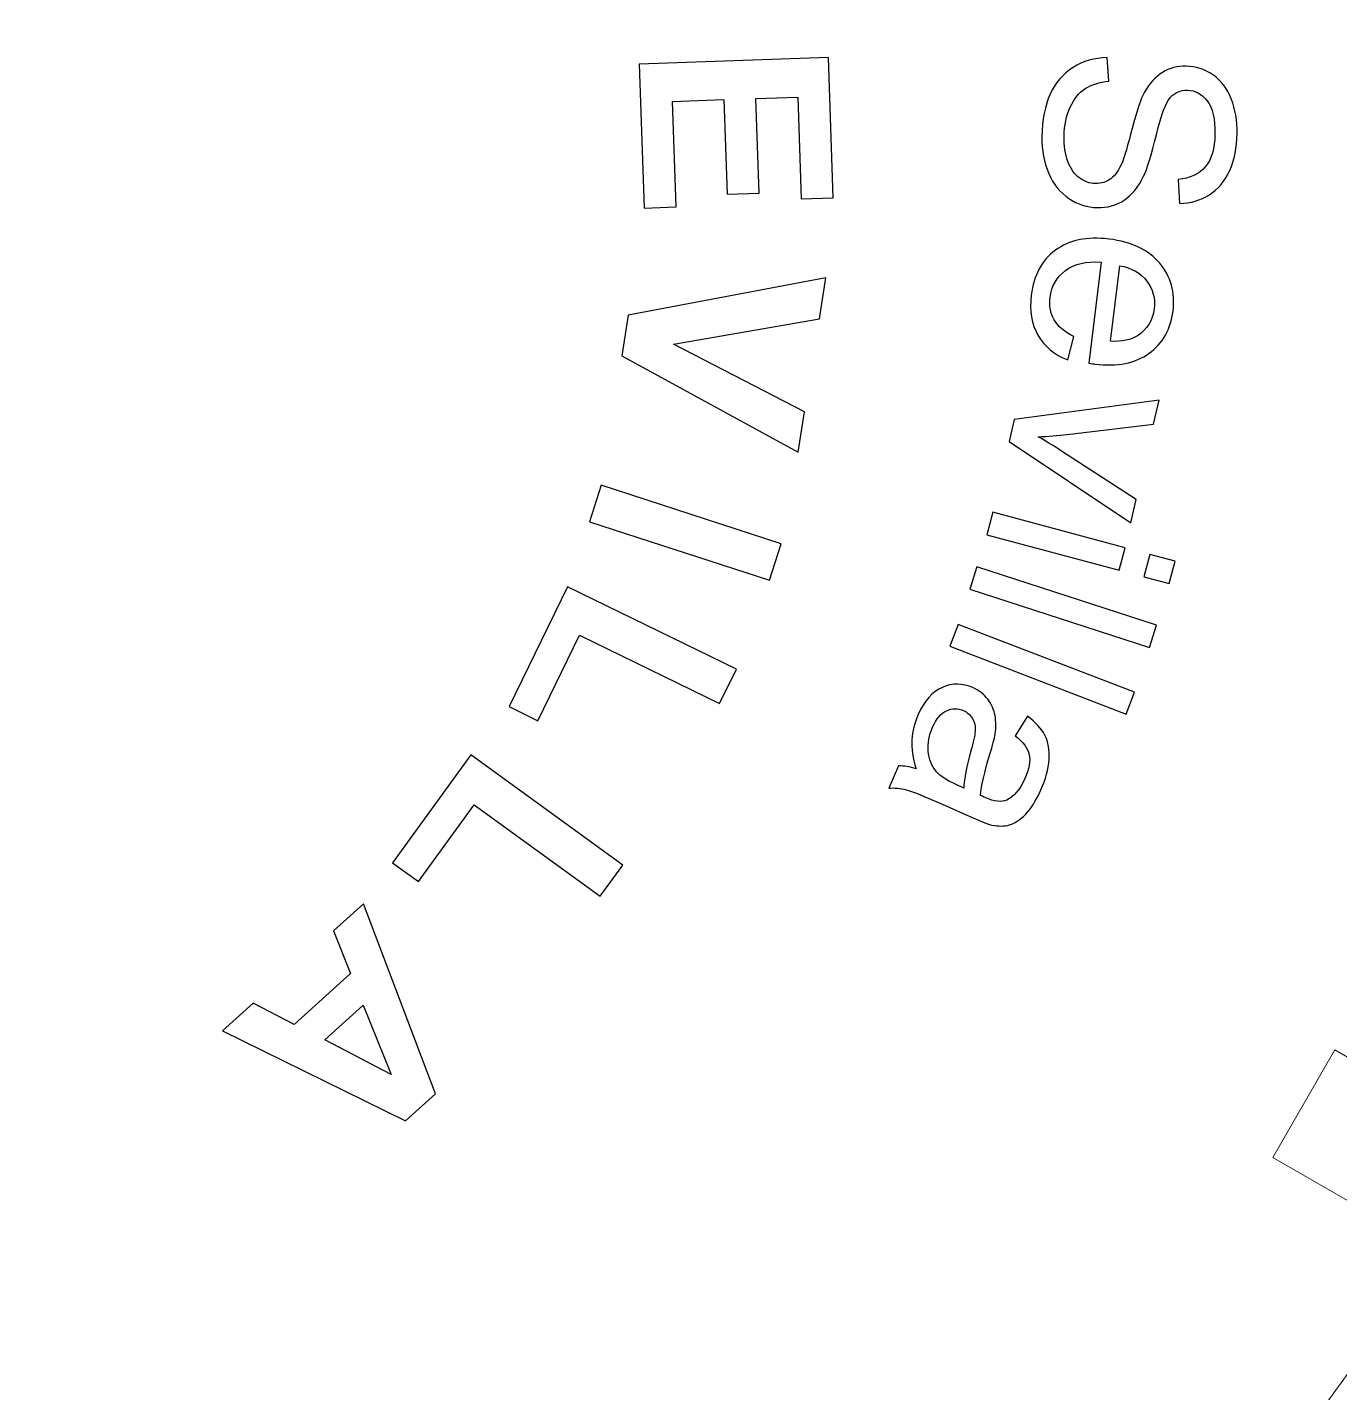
# Model space of a CAD drawing. Header units: centimetres. Extents: x -46.9 to 17.6, y 122.5 to 158.
# Drawn here: x -34.125 to -30.952, y 142.787 to 146.087 of the extents above; entities that cross this region are included whole.
import ezdxf

# ---------------------------------------------------------------- set-up
doc = ezdxf.new("R2010")
doc.units = ezdxf.units.CM
doc.header["$MEASUREMENT"] = 0
doc.layers.add('Capa 1', color=7, linetype='Continuous')

msp = doc.modelspace()

# ---------------------------------------------------------------- linework, layer by layer
at = {"layer": 'Capa 1', "color": 250, "lineweight": 9}
for points, knots in [([(-35.43961, 153.44355), (-29.08941, 153.44355), (-23.93961, 148.29375), (-23.93961, 141.94355), (-23.93961, 141.94355), (-23.93961, 135.59335), (-29.08941, 130.44355), (-35.43961, 130.44355), (-35.43961, 130.44355), (-41.78981, 130.44355), (-46.93961, 135.59335), (-46.93961, 141.94355), (-46.93961, 141.94355), (-46.93961, 148.29375), (-41.78981, 153.44355), (-35.43961, 153.44355)], [0, 0, 0, 0, 0.2, 0.2, 0.2, 0.2, 0.4, 0.4, 0.4, 0.4, 0.6, 0.6, 0.6, 0.6, 1, 1, 1, 1]), ([(-35.28961, 152.42743), (-35.28961, 152.42743), (-34.89912, 152.41755), (-34.89912, 152.41755), (-34.89912, 152.41755), (-34.89912, 152.41755), (-34.36623, 152.37701), (-34.36623, 152.37701), (-34.36623, 152.37701), (-34.36623, 152.37701), (-33.84139, 152.31028), (-33.84139, 152.31028), (-33.84139, 152.31028), (-33.84139, 152.31028), (-33.32518, 152.21808), (-33.32518, 152.21808), (-33.32518, 152.21808), (-33.32518, 152.21808), (-32.81815, 152.10102), (-32.81815, 152.10102), (-32.81815, 152.10102), (-32.81815, 152.10102), (-32.32089, 151.95978), (-32.32089, 151.95978), (-32.32089, 151.95978), (-32.32089, 151.95978), (-31.83399, 151.795), (-31.83399, 151.795), (-31.83399, 151.795), (-31.83399, 151.795), (-31.35809, 151.60732), (-31.35809, 151.60732), (-31.35809, 151.60732), (-31.35809, 151.60732), (-30.89376, 151.39737), (-30.89376, 151.39737), (-30.89376, 151.39737), (-30.89376, 151.39737), (-30.44171, 151.1658), (-30.44171, 151.1658), (-30.44171, 151.1658), (-30.44171, 151.1658), (-30.00256, 150.91327), (-30.00256, 150.91327), (-30.00256, 150.91327), (-30.00256, 150.91327), (-29.577, 150.64043), (-29.577, 150.64043), (-29.577, 150.64043), (-29.577, 150.64043), (-29.16568, 150.3479), (-29.16568, 150.3479), (-29.16568, 150.3479), (-29.16568, 150.3479), (-28.81476, 150.07211), (-28.81476, 150.07211), (-28.81476, 150.07211), (-28.81476, 150.07211), (-28.51575, 150.42845), (-28.51575, 150.42845), (-28.51575, 150.42845), (-28.51575, 150.42845), (-28.28593, 150.23561), (-28.28593, 150.23561), (-28.28593, 150.23561), (-28.28593, 150.23561), (-28.58619, 149.87777), (-28.58619, 149.87777), (-28.58619, 149.87777), (-28.58619, 149.87777), (-28.38853, 149.70655), (-28.38853, 149.70655), (-28.38853, 149.70655), (-28.38853, 149.70655), (-28.02408, 149.35907), (-28.02408, 149.35907), (-28.02408, 149.35907), (-28.02408, 149.35907), (-27.67657, 148.99459), (-27.67657, 148.99459), (-27.67657, 148.99459), (-27.67657, 148.99459), (-27.34672, 148.61383), (-27.34672, 148.61383), (-27.34672, 148.61383), (-27.34672, 148.61383), (-27.03522, 148.21744), (-27.03522, 148.21744), (-27.03522, 148.21744), (-27.03522, 148.21744), (-26.74271, 147.80614), (-26.74271, 147.80614), (-26.74271, 147.80614), (-26.74271, 147.80614), (-26.46985, 147.38056), (-26.46985, 147.38056), (-26.46985, 147.38056), (-26.46985, 147.38056), (-26.21732, 146.94142), (-26.21732, 146.94142), (-26.21732, 146.94142), (-26.21732, 146.94142), (-25.98575, 146.48936), (-25.98575, 146.48936), (-25.98575, 146.48936), (-25.98575, 146.48936), (-25.77582, 146.02507), (-25.77582, 146.02507), (-25.77582, 146.02507), (-25.77582, 146.02507), (-25.58813, 145.54912), (-25.58813, 145.54912), (-25.58813, 145.54912), (-25.58813, 145.54912), (-25.42335, 145.06223), (-25.42335, 145.06223), (-25.42335, 145.06223), (-25.42335, 145.06223), (-25.28211, 144.56497), (-25.28211, 144.56497), (-25.28211, 144.56497), (-25.28211, 144.56497), (-25.16506, 144.05796), (-25.16506, 144.05796), (-25.16506, 144.05796), (-25.16506, 144.05796), (-25.13901, 143.91214), (-25.13901, 143.91214), (-25.13901, 143.91214), (-25.13901, 143.91214), (-24.68164, 143.99279), (-24.68164, 143.99279), (-24.68164, 143.99279), (-24.68164, 143.99279), (-24.62954, 143.69734), (-24.62954, 143.69734), (-24.62954, 143.69734), (-24.62954, 143.69734), (-25.08626, 143.61681), (-25.08626, 143.61681), (-25.08626, 143.61681), (-25.08626, 143.61681), (-25.07285, 143.54174), (-25.07285, 143.54174), (-25.07285, 143.54174), (-25.07285, 143.54174), (-25.00613, 143.01691), (-25.00613, 143.01691), (-25.00613, 143.01691), (-25.00613, 143.01691), (-24.96559, 142.48403), (-24.96559, 142.48403), (-24.96559, 142.48403), (-24.96559, 142.48403), (-24.95193, 141.94355), (-24.95193, 141.94355), (-24.95193, 141.94355), (-24.95193, 141.94355), (-24.96559, 141.40304), (-24.96559, 141.40304), (-24.96559, 141.40304), (-24.96559, 141.40304), (-25.00613, 140.87016), (-25.00613, 140.87016), (-25.00613, 140.87016), (-25.00613, 140.87016), (-25.07285, 140.34533), (-25.07285, 140.34533), (-25.07285, 140.34533), (-25.07285, 140.34533), (-25.16506, 139.82912), (-25.16506, 139.82912), (-25.16506, 139.82912), (-25.16506, 139.82912), (-25.28211, 139.32208), (-25.28211, 139.32208), (-25.28211, 139.32208), (-25.28211, 139.32208), (-25.42335, 138.82483), (-25.42335, 138.82483), (-25.42335, 138.82483), (-25.42335, 138.82483), (-25.58813, 138.33793), (-25.58813, 138.33793), (-25.58813, 138.33793), (-25.58813, 138.33793), (-25.77582, 137.86201), (-25.77582, 137.86201), (-25.77582, 137.86201), (-25.77582, 137.86201), (-25.98575, 137.39769), (-25.98575, 137.39769), (-25.98575, 137.39769), (-25.98575, 137.39769), (-26.21732, 136.94565), (-26.21732, 136.94565), (-26.21732, 136.94565), (-26.21732, 136.94565), (-26.28354, 136.83049), (-26.28354, 136.83049), (-26.28354, 136.83049), (-26.28354, 136.83049), (-25.8813, 136.59827), (-25.8813, 136.59827), (-25.8813, 136.59827), (-25.8813, 136.59827), (-26.0313, 136.33845), (-26.0313, 136.33845), (-26.0313, 136.33845), (-26.0313, 136.33845), (-26.4331, 136.57042), (-26.4331, 136.57042), (-26.4331, 136.57042), (-26.4331, 136.57042), (-26.46985, 136.50651), (-26.46985, 136.50651), (-26.46985, 136.50651), (-26.46985, 136.50651), (-26.74271, 136.08094), (-26.74271, 136.08094), (-26.74271, 136.08094), (-26.74271, 136.08094), (-27.03522, 135.66962), (-27.03522, 135.66962), (-27.03522, 135.66962), (-27.03522, 135.66962), (-27.34672, 135.27325), (-27.34672, 135.27325), (-27.34672, 135.27325), (-27.34672, 135.27325), (-27.67656, 134.89249), (-27.67656, 134.89249), (-27.67656, 134.89249), (-27.67656, 134.89249), (-28.02408, 134.52802), (-28.02408, 134.52802), (-28.02408, 134.52802), (-28.02408, 134.52802), (-28.38855, 134.1805), (-28.38855, 134.1805), (-28.38855, 134.1805), (-28.38855, 134.1805), (-28.76931, 133.85066), (-28.76931, 133.85066), (-28.76931, 133.85066), (-28.76931, 133.85066), (-29.16568, 133.53916), (-29.16568, 133.53916), (-29.16568, 133.53916), (-29.16568, 133.53916), (-29.577, 133.24665), (-29.577, 133.24665), (-29.577, 133.24665), (-29.577, 133.24665), (-30.00257, 132.97379), (-30.00257, 132.97379), (-30.00257, 132.97379), (-30.00257, 132.97379), (-30.44171, 132.72126), (-30.44171, 132.72126), (-30.44171, 132.72126), (-30.44171, 132.72126), (-30.89375, 132.48969), (-30.89375, 132.48969), (-30.89375, 132.48969), (-30.89375, 132.48969), (-31.35807, 132.27976), (-31.35807, 132.27976), (-31.35807, 132.27976), (-31.35807, 132.27976), (-31.71187, 132.14023), (-31.71187, 132.14023), (-31.71187, 132.14023), (-31.71187, 132.14023), (-31.5534, 131.70486), (-31.5534, 131.70486), (-31.5534, 131.70486), (-31.5534, 131.70486), (-31.83532, 131.60225), (-31.83532, 131.60225), (-31.83532, 131.60225), (-31.83532, 131.60225), (-31.9939, 132.03796), (-31.9939, 132.03796), (-31.9939, 132.03796), (-31.9939, 132.03796), (-32.32089, 131.92729), (-32.32089, 131.92729), (-32.32089, 131.92729), (-32.32089, 131.92729), (-32.81814, 131.78605), (-32.81814, 131.78605), (-32.81814, 131.78605), (-32.81814, 131.78605), (-33.32518, 131.669), (-33.32518, 131.669), (-33.32518, 131.669), (-33.32518, 131.669), (-33.84139, 131.57679), (-33.84139, 131.57679), (-33.84139, 131.57679), (-33.84139, 131.57679), (-34.36622, 131.51007), (-34.36622, 131.51007), (-34.36622, 131.51007), (-34.36622, 131.51007), (-34.8991, 131.46953), (-34.8991, 131.46953), (-34.8991, 131.46953), (-34.8991, 131.46953), (-35.43961, 131.45587), (-35.43961, 131.45587), (-35.43961, 131.45587), (-35.43961, 131.45587), (-35.98009, 131.46953), (-35.98009, 131.46953), (-35.98009, 131.46953), (-35.98009, 131.46953), (-36.51297, 131.51007), (-36.51297, 131.51007), (-36.51297, 131.51007), (-36.51297, 131.51007), (-37.0378, 131.57679), (-37.0378, 131.57679), (-37.0378, 131.57679), (-37.0378, 131.57679), (-37.55402, 131.669), (-37.55402, 131.669), (-37.55402, 131.669), (-37.55402, 131.669), (-38.06103, 131.78605), (-38.06103, 131.78605), (-38.06103, 131.78605), (-38.06103, 131.78605), (-38.55829, 131.92729), (-38.55829, 131.92729), (-38.55829, 131.92729), (-38.55829, 131.92729), (-38.88533, 132.03797), (-38.88533, 132.03797), (-38.88533, 132.03797), (-38.88533, 132.03797), (-39.0439, 131.60225), (-39.0439, 131.60225), (-39.0439, 131.60225), (-39.0439, 131.60225), (-39.32582, 131.70486), (-39.32582, 131.70486), (-39.32582, 131.70486), (-39.32582, 131.70486), (-39.16736, 132.14024), (-39.16736, 132.14024), (-39.16736, 132.14024), (-39.16736, 132.14024), (-39.52113, 132.27976), (-39.52113, 132.27976), (-39.52113, 132.27976), (-39.52113, 132.27976), (-39.98542, 132.48969), (-39.98542, 132.48969), (-39.98542, 132.48969), (-39.98542, 132.48969), (-40.43748, 132.72126), (-40.43748, 132.72126), (-40.43748, 132.72126), (-40.43748, 132.72126), (-40.87662, 132.97379), (-40.87662, 132.97379), (-40.87662, 132.97379), (-40.87662, 132.97379), (-41.3022, 133.24665), (-41.3022, 133.24665), (-41.3022, 133.24665), (-41.3022, 133.24665), (-41.7135, 133.53916), (-41.7135, 133.53916), (-41.7135, 133.53916), (-41.7135, 133.53916), (-42.10989, 133.85066), (-42.10989, 133.85066), (-42.10989, 133.85066), (-42.10989, 133.85066), (-42.49065, 134.18051), (-42.49065, 134.18051), (-42.49065, 134.18051), (-42.49065, 134.18051), (-42.85513, 134.52802), (-42.85513, 134.52802), (-42.85513, 134.52802), (-42.85513, 134.52802), (-43.20261, 134.89247), (-43.20261, 134.89247), (-43.20261, 134.89247), (-43.20261, 134.89247), (-43.53245, 135.27325), (-43.53245, 135.27325), (-43.53245, 135.27325), (-43.53245, 135.27325), (-43.84396, 135.66962), (-43.84396, 135.66962), (-43.84396, 135.66962), (-43.84396, 135.66962), (-44.13649, 136.08094), (-44.13649, 136.08094), (-44.13649, 136.08094), (-44.13649, 136.08094), (-44.40933, 136.5065), (-44.40933, 136.5065), (-44.40933, 136.5065), (-44.40933, 136.5065), (-44.44611, 136.57044), (-44.44611, 136.57044), (-44.44611, 136.57044), (-44.44611, 136.57044), (-44.84792, 136.33845), (-44.84792, 136.33845), (-44.84792, 136.33845), (-44.84792, 136.33845), (-44.99792, 136.59827), (-44.99792, 136.59827), (-44.99792, 136.59827), (-44.99792, 136.59827), (-44.59565, 136.83052), (-44.59565, 136.83052), (-44.59565, 136.83052), (-44.59565, 136.83052), (-44.66186, 136.94565), (-44.66186, 136.94565), (-44.66186, 136.94565), (-44.66186, 136.94565), (-44.89343, 137.3977), (-44.89343, 137.3977), (-44.89343, 137.3977), (-44.89343, 137.3977), (-45.10338, 137.86203), (-45.10338, 137.86203), (-45.10338, 137.86203), (-45.10338, 137.86203), (-45.29106, 138.33793), (-45.29106, 138.33793), (-45.29106, 138.33793), (-45.29106, 138.33793), (-45.45584, 138.82483), (-45.45584, 138.82483), (-45.45584, 138.82483), (-45.45584, 138.82483), (-45.59708, 139.32209), (-45.59708, 139.32209), (-45.59708, 139.32209), (-45.59708, 139.32209), (-45.71414, 139.82912), (-45.71414, 139.82912), (-45.71414, 139.82912), (-45.71414, 139.82912), (-45.80634, 140.34533), (-45.80634, 140.34533), (-45.80634, 140.34533), (-45.80634, 140.34533), (-45.87307, 140.87017), (-45.87307, 140.87017), (-45.87307, 140.87017), (-45.87307, 140.87017), (-45.91361, 141.40306), (-45.91361, 141.40306), (-45.91361, 141.40306), (-45.91361, 141.40306), (-45.92729, 141.94355), (-45.92729, 141.94355), (-45.92729, 141.94355), (-45.92729, 141.94355), (-45.91361, 142.48401), (-45.91361, 142.48401), (-45.91361, 142.48401), (-45.91361, 142.48401), (-45.87307, 143.0169), (-45.87307, 143.0169), (-45.87307, 143.0169), (-45.87307, 143.0169), (-45.80634, 143.54174), (-45.80634, 143.54174), (-45.80634, 143.54174), (-45.80634, 143.54174), (-45.79293, 143.61681), (-45.79293, 143.61681), (-45.79293, 143.61681), (-45.79293, 143.61681), (-46.24968, 143.69734), (-46.24968, 143.69734), (-46.24968, 143.69734), (-46.24968, 143.69734), (-46.19758, 143.99279), (-46.19758, 143.99279), (-46.19758, 143.99279), (-46.19758, 143.99279), (-45.74018, 143.91213), (-45.74018, 143.91213), (-45.74018, 143.91213), (-45.74018, 143.91213), (-45.71414, 144.05796), (-45.71414, 144.05796), (-45.71414, 144.05796), (-45.71414, 144.05796), (-45.59708, 144.56497), (-45.59708, 144.56497), (-45.59708, 144.56497), (-45.59708, 144.56497), (-45.45584, 145.06223), (-45.45584, 145.06223), (-45.45584, 145.06223), (-45.45584, 145.06223), (-45.29105, 145.54913), (-45.29105, 145.54913), (-45.29105, 145.54913), (-45.29105, 145.54913), (-45.10338, 146.02506), (-45.10338, 146.02506), (-45.10338, 146.02506), (-45.10338, 146.02506), (-44.89343, 146.48935), (-44.89343, 146.48935), (-44.89343, 146.48935), (-44.89343, 146.48935), (-44.66186, 146.94142), (-44.66186, 146.94142), (-44.66186, 146.94142), (-44.66186, 146.94142), (-44.40933, 147.38056), (-44.40933, 147.38056), (-44.40933, 147.38056), (-44.40933, 147.38056), (-44.13648, 147.80613), (-44.13648, 147.80613), (-44.13648, 147.80613), (-44.13648, 147.80613), (-43.84396, 148.21744), (-43.84396, 148.21744), (-43.84396, 148.21744), (-43.84396, 148.21744), (-43.53245, 148.61383), (-43.53245, 148.61383), (-43.53245, 148.61383), (-43.53245, 148.61383), (-43.2026, 148.9946), (-43.2026, 148.9946), (-43.2026, 148.9946), (-43.2026, 148.9946), (-42.85513, 149.35907), (-42.85513, 149.35907), (-42.85513, 149.35907), (-42.85513, 149.35907), (-42.49066, 149.70654), (-42.49066, 149.70654), (-42.49066, 149.70654), (-42.49066, 149.70654), (-42.29301, 149.87776), (-42.29301, 149.87776), (-42.29301, 149.87776), (-42.29301, 149.87776), (-42.59329, 150.23561), (-42.59329, 150.23561), (-42.59329, 150.23561), (-42.59329, 150.23561), (-42.36347, 150.42845), (-42.36347, 150.42845), (-42.36347, 150.42845), (-42.36347, 150.42845), (-42.06446, 150.0721), (-42.06446, 150.0721), (-42.06446, 150.0721), (-42.06446, 150.0721), (-41.7135, 150.3479), (-41.7135, 150.3479), (-41.7135, 150.3479), (-41.7135, 150.3479), (-41.30219, 150.64042), (-41.30219, 150.64042), (-41.30219, 150.64042), (-41.30219, 150.64042), (-40.87662, 150.91327), (-40.87662, 150.91327), (-40.87662, 150.91327), (-40.87662, 150.91327), (-40.43748, 151.1658), (-40.43748, 151.1658), (-40.43748, 151.1658), (-40.43748, 151.1658), (-39.98541, 151.39737), (-39.98541, 151.39737), (-39.98541, 151.39737), (-39.98541, 151.39737), (-39.52112, 151.60732), (-39.52112, 151.60732), (-39.52112, 151.60732), (-39.52112, 151.60732), (-39.04519, 151.79499), (-39.04519, 151.79499), (-39.04519, 151.79499), (-39.04519, 151.79499), (-38.55829, 151.95978), (-38.55829, 151.95978), (-38.55829, 151.95978), (-38.55829, 151.95978), (-38.06103, 152.10102), (-38.06103, 152.10102), (-38.06103, 152.10102), (-38.06103, 152.10102), (-37.55402, 152.21808), (-37.55402, 152.21808), (-37.55402, 152.21808), (-37.55402, 152.21808), (-37.0378, 152.31028), (-37.0378, 152.31028), (-37.0378, 152.31028), (-37.0378, 152.31028), (-36.51296, 152.37701), (-36.51296, 152.37701), (-36.51296, 152.37701), (-36.51296, 152.37701), (-35.98007, 152.41755), (-35.98007, 152.41755), (-35.98007, 152.41755), (-35.98007, 152.41755), (-35.58961, 152.42743), (-35.58961, 152.42743), (-35.58961, 152.42743), (-35.58961, 152.42743), (-35.58961, 152.89393), (-35.58961, 152.89393), (-35.58961, 152.89393), (-35.58961, 152.89393), (-35.28961, 152.89393), (-35.28961, 152.89393), (-35.28961, 152.89393), (-35.28961, 152.89393), (-35.28961, 152.42743), (-35.28961, 152.42743)], [0, 0, 0, 0, 0.00625, 0.00625, 0.00625, 0.00625, 0.0125, 0.0125, 0.0125, 0.0125, 0.01875, 0.01875, 0.01875, 0.01875, 0.025, 0.025, 0.025, 0.025, 0.03125, 0.03125, 0.03125, 0.03125, 0.0375, 0.0375, 0.0375, 0.0375, 0.04375, 0.04375, 0.04375, 0.04375, 0.05, 0.05, 0.05, 0.05, 0.05625, 0.05625, 0.05625, 0.05625, 0.0625, 0.0625, 0.0625, 0.0625, 0.06875, 0.06875, 0.06875, 0.06875, 0.075, 0.075, 0.075, 0.075, 0.08125, 0.08125, 0.08125, 0.08125, 0.0875, 0.0875, 0.0875, 0.0875, 0.09375, 0.09375, 0.09375, 0.09375, 0.1, 0.1, 0.1, 0.1, 0.10625, 0.10625, 0.10625, 0.10625, 0.1125, 0.1125, 0.1125, 0.1125, 0.11875, 0.11875, 0.11875, 0.11875, 0.125, 0.125, 0.125, 0.125, 0.13125, 0.13125, 0.13125, 0.13125, 0.1375, 0.1375, 0.1375, 0.1375, 0.14375, 0.14375, 0.14375, 0.14375, 0.15, 0.15, 0.15, 0.15, 0.15625, 0.15625, 0.15625, 0.15625, 0.1625, 0.1625, 0.1625, 0.1625, 0.16875, 0.16875, 0.16875, 0.16875, 0.175, 0.175, 0.175, 0.175, 0.18125, 0.18125, 0.18125, 0.18125, 0.1875, 0.1875, 0.1875, 0.1875, 0.19375, 0.19375, 0.19375, 0.19375, 0.2, 0.2, 0.2, 0.2, 0.20625, 0.20625, 0.20625, 0.20625, 0.2125, 0.2125, 0.2125, 0.2125, 0.21875, 0.21875, 0.21875, 0.21875, 0.225, 0.225, 0.225, 0.225, 0.23125, 0.23125, 0.23125, 0.23125, 0.2375, 0.2375, 0.2375, 0.2375, 0.24375, 0.24375, 0.24375, 0.24375, 0.25, 0.25, 0.25, 0.25, 0.25625, 0.25625, 0.25625, 0.25625, 0.2625, 0.2625, 0.2625, 0.2625, 0.26875, 0.26875, 0.26875, 0.26875, 0.275, 0.275, 0.275, 0.275, 0.28125, 0.28125, 0.28125, 0.28125, 0.2875, 0.2875, 0.2875, 0.2875, 0.29375, 0.29375, 0.29375, 0.29375, 0.3, 0.3, 0.3, 0.3, 0.30625, 0.30625, 0.30625, 0.30625, 0.3125, 0.3125, 0.3125, 0.3125, 0.31875, 0.31875, 0.31875, 0.31875, 0.325, 0.325, 0.325, 0.325, 0.33125, 0.33125, 0.33125, 0.33125, 0.3375, 0.3375, 0.3375, 0.3375, 0.34375, 0.34375, 0.34375, 0.34375, 0.35, 0.35, 0.35, 0.35, 0.35625, 0.35625, 0.35625, 0.35625, 0.3625, 0.3625, 0.3625, 0.3625, 0.36875, 0.36875, 0.36875, 0.36875, 0.375, 0.375, 0.375, 0.375, 0.38125, 0.38125, 0.38125, 0.38125, 0.3875, 0.3875, 0.3875, 0.3875, 0.39375, 0.39375, 0.39375, 0.39375, 0.4, 0.4, 0.4, 0.4, 0.40625, 0.40625, 0.40625, 0.40625, 0.4125, 0.4125, 0.4125, 0.4125, 0.41875, 0.41875, 0.41875, 0.41875, 0.425, 0.425, 0.425, 0.425, 0.43125, 0.43125, 0.43125, 0.43125, 0.4375, 0.4375, 0.4375, 0.4375, 0.44375, 0.44375, 0.44375, 0.44375, 0.45, 0.45, 0.45, 0.45, 0.45625, 0.45625, 0.45625, 0.45625, 0.4625, 0.4625, 0.4625, 0.4625, 0.46875, 0.46875, 0.46875, 0.46875, 0.475, 0.475, 0.475, 0.475, 0.48125, 0.48125, 0.48125, 0.48125, 0.4875, 0.4875, 0.4875, 0.4875, 0.49375, 0.49375, 0.49375, 0.49375, 0.5, 0.5, 0.5, 0.5, 0.50625, 0.50625, 0.50625, 0.50625, 0.5125, 0.5125, 0.5125, 0.5125, 0.51875, 0.51875, 0.51875, 0.51875, 0.525, 0.525, 0.525, 0.525, 0.53125, 0.53125, 0.53125, 0.53125, 0.5375, 0.5375, 0.5375, 0.5375, 0.54375, 0.54375, 0.54375, 0.54375, 0.55, 0.55, 0.55, 0.55, 0.55625, 0.55625, 0.55625, 0.55625, 0.5625, 0.5625, 0.5625, 0.5625, 0.56875, 0.56875, 0.56875, 0.56875, 0.575, 0.575, 0.575, 0.575, 0.58125, 0.58125, 0.58125, 0.58125, 0.5875, 0.5875, 0.5875, 0.5875, 0.59375, 0.59375, 0.59375, 0.59375, 0.6, 0.6, 0.6, 0.6, 0.60625, 0.60625, 0.60625, 0.60625, 0.6125, 0.6125, 0.6125, 0.6125, 0.61875, 0.61875, 0.61875, 0.61875, 0.625, 0.625, 0.625, 0.625, 0.63125, 0.63125, 0.63125, 0.63125, 0.6375, 0.6375, 0.6375, 0.6375, 0.64375, 0.64375, 0.64375, 0.64375, 0.65, 0.65, 0.65, 0.65, 0.65625, 0.65625, 0.65625, 0.65625, 0.6625, 0.6625, 0.6625, 0.6625, 0.66875, 0.66875, 0.66875, 0.66875, 0.675, 0.675, 0.675, 0.675, 0.68125, 0.68125, 0.68125, 0.68125, 0.6875, 0.6875, 0.6875, 0.6875, 0.69375, 0.69375, 0.69375, 0.69375, 0.7, 0.7, 0.7, 0.7, 0.70625, 0.70625, 0.70625, 0.70625, 0.7125, 0.7125, 0.7125, 0.7125, 0.71875, 0.71875, 0.71875, 0.71875, 0.725, 0.725, 0.725, 0.725, 0.73125, 0.73125, 0.73125, 0.73125, 0.7375, 0.7375, 0.7375, 0.7375, 0.74375, 0.74375, 0.74375, 0.74375, 0.75, 0.75, 0.75, 0.75, 0.75625, 0.75625, 0.75625, 0.75625, 0.7625, 0.7625, 0.7625, 0.7625, 0.76875, 0.76875, 0.76875, 0.76875, 0.775, 0.775, 0.775, 0.775, 0.78125, 0.78125, 0.78125, 0.78125, 0.7875, 0.7875, 0.7875, 0.7875, 0.79375, 0.79375, 0.79375, 0.79375, 0.8, 0.8, 0.8, 0.8, 0.80625, 0.80625, 0.80625, 0.80625, 0.8125, 0.8125, 0.8125, 0.8125, 0.81875, 0.81875, 0.81875, 0.81875, 0.825, 0.825, 0.825, 0.825, 0.83125, 0.83125, 0.83125, 0.83125, 0.8375, 0.8375, 0.8375, 0.8375, 0.84375, 0.84375, 0.84375, 0.84375, 0.85, 0.85, 0.85, 0.85, 0.85625, 0.85625, 0.85625, 0.85625, 0.8625, 0.8625, 0.8625, 0.8625, 0.86875, 0.86875, 0.86875, 0.86875, 0.875, 0.875, 0.875, 0.875, 0.88125, 0.88125, 0.88125, 0.88125, 0.8875, 0.8875, 0.8875, 0.8875, 0.89375, 0.89375, 0.89375, 0.89375, 0.9, 0.9, 0.9, 0.9, 0.90625, 0.90625, 0.90625, 0.90625, 0.9125, 0.9125, 0.9125, 0.9125, 0.91875, 0.91875, 0.91875, 0.91875, 0.925, 0.925, 0.925, 0.925, 0.93125, 0.93125, 0.93125, 0.93125, 0.9375, 0.9375, 0.9375, 0.9375, 0.94375, 0.94375, 0.94375, 0.94375, 0.95, 0.95, 0.95, 0.95, 0.95625, 0.95625, 0.95625, 0.95625, 0.9625, 0.9625, 0.9625, 0.9625, 0.96875, 0.96875, 0.96875, 0.96875, 0.975, 0.975, 0.975, 0.975, 0.98125, 0.98125, 0.98125, 0.98125, 0.9875, 0.9875, 0.9875, 0.9875, 1, 1, 1, 1]), ([(-35.18139, 151.36194), (-33.97189, 151.32892), (-32.86168, 150.89793), (-31.97677, 150.19528), (-31.97677, 150.19528), (-31.97677, 150.19528), (-32.25986, 149.85792), (-32.25986, 149.85792), (-32.25986, 149.85792), (-32.25986, 149.85792), (-32.03003, 149.66509), (-32.03003, 149.66509), (-32.03003, 149.66509), (-32.03003, 149.66509), (-31.74715, 150.00222), (-31.74715, 150.00222), (-31.74715, 150.00222), (-30.89118, 149.24187), (-30.27843, 148.21374), (-30.04067, 147.04925), (-30.04067, 147.04925), (-30.04067, 147.04925), (-30.47553, 146.97259), (-30.47553, 146.97259), (-30.47553, 146.97259), (-30.47553, 146.97259), (-30.42342, 146.67714), (-30.42342, 146.67714), (-30.42342, 146.67714), (-30.42342, 146.67714), (-29.98892, 146.75375), (-29.98892, 146.75375), (-29.98892, 146.75375), (-29.95112, 146.49598), (-29.93139, 146.23231), (-29.93139, 145.96405), (-29.93139, 145.96405), (-29.93139, 145.03395), (-30.16669, 144.15871), (-30.581, 143.39461), (-30.581, 143.39461), (-30.581, 143.39461), (-30.96331, 143.61535), (-30.96331, 143.61535), (-30.96331, 143.61535), (-30.96331, 143.61535), (-31.1133, 143.35553), (-31.1133, 143.35553), (-31.1133, 143.35553), (-31.1133, 143.35553), (-30.73148, 143.13508), (-30.73148, 143.13508), (-30.73148, 143.13508), (-31.33911, 142.14935), (-32.25462, 141.37355), (-33.34386, 140.94191), (-33.34386, 140.94191), (-33.34386, 140.94191), (-33.49496, 141.35709), (-33.49496, 141.35709), (-33.49496, 141.35709), (-33.49496, 141.35709), (-33.77687, 141.25447), (-33.77687, 141.25447), (-33.77687, 141.25447), (-33.77687, 141.25447), (-33.62578, 140.83933), (-33.62578, 140.83933), (-33.62578, 140.83933), (-34.16194, 140.66087), (-34.73535, 140.56405), (-35.3314, 140.56405), (-35.3314, 140.56405), (-35.92743, 140.56405), (-36.50083, 140.66091), (-37.037, 140.83936), (-37.037, 140.83936), (-37.037, 140.83936), (-36.8859, 141.25448), (-36.8859, 141.25448), (-36.8859, 141.25448), (-36.8859, 141.25448), (-37.16782, 141.35708), (-37.16782, 141.35708), (-37.16782, 141.35708), (-37.16782, 141.35708), (-37.31895, 140.94186), (-37.31895, 140.94186), (-37.31895, 140.94186), (-38.40827, 141.37346), (-39.3238, 142.14927), (-39.93144, 143.135), (-39.93144, 143.135), (-39.93144, 143.135), (-39.54947, 143.35553), (-39.54947, 143.35553), (-39.54947, 143.35553), (-39.54947, 143.35553), (-39.69948, 143.61534), (-39.69948, 143.61534), (-39.69948, 143.61534), (-39.69948, 143.61534), (-40.08171, 143.39466), (-40.08171, 143.39466), (-40.08171, 143.39466), (-40.496, 144.15878), (-40.73139, 145.03394), (-40.73139, 145.96405), (-40.73139, 145.96405), (-40.73139, 146.23231), (-40.7115, 146.49593), (-40.6737, 146.75372), (-40.6737, 146.75372), (-40.6737, 146.75372), (-40.23935, 146.67714), (-40.23935, 146.67714), (-40.23935, 146.67714), (-40.23935, 146.67714), (-40.18726, 146.97259), (-40.18726, 146.97259), (-40.18726, 146.97259), (-40.18726, 146.97259), (-40.62221, 147.04928), (-40.62221, 147.04928), (-40.62221, 147.04928), (-40.38451, 148.21385), (-39.7717, 149.24198), (-38.91573, 150.00233), (-38.91573, 150.00233), (-38.91573, 150.00233), (-38.63274, 149.66509), (-38.63274, 149.66509), (-38.63274, 149.66509), (-38.63274, 149.66509), (-38.40293, 149.85793), (-38.40293, 149.85793), (-38.40293, 149.85793), (-38.40293, 149.85793), (-38.68611, 150.19541), (-38.68611, 150.19541), (-38.68611, 150.19541), (-37.80118, 150.89802), (-36.69088, 151.32893), (-35.48139, 151.36194), (-35.48139, 151.36194), (-35.48139, 151.36194), (-35.48139, 150.92128), (-35.48139, 150.92128), (-35.48139, 150.92128), (-35.48139, 150.92128), (-35.18139, 150.92128), (-35.18139, 150.92128), (-35.18139, 150.92128), (-35.18139, 150.92128), (-35.18139, 151.36194), (-35.18139, 151.36194)], [0, 0, 0, 0, 0.025, 0.025, 0.025, 0.025, 0.05, 0.05, 0.05, 0.05, 0.075, 0.075, 0.075, 0.075, 0.1, 0.1, 0.1, 0.1, 0.125, 0.125, 0.125, 0.125, 0.15, 0.15, 0.15, 0.15, 0.175, 0.175, 0.175, 0.175, 0.2, 0.2, 0.2, 0.2, 0.225, 0.225, 0.225, 0.225, 0.25, 0.25, 0.25, 0.25, 0.275, 0.275, 0.275, 0.275, 0.3, 0.3, 0.3, 0.3, 0.325, 0.325, 0.325, 0.325, 0.35, 0.35, 0.35, 0.35, 0.375, 0.375, 0.375, 0.375, 0.4, 0.4, 0.4, 0.4, 0.425, 0.425, 0.425, 0.425, 0.45, 0.45, 0.45, 0.45, 0.475, 0.475, 0.475, 0.475, 0.5, 0.5, 0.5, 0.5, 0.525, 0.525, 0.525, 0.525, 0.55, 0.55, 0.55, 0.55, 0.575, 0.575, 0.575, 0.575, 0.6, 0.6, 0.6, 0.6, 0.625, 0.625, 0.625, 0.625, 0.65, 0.65, 0.65, 0.65, 0.675, 0.675, 0.675, 0.675, 0.7, 0.7, 0.7, 0.7, 0.725, 0.725, 0.725, 0.725, 0.75, 0.75, 0.75, 0.75, 0.775, 0.775, 0.775, 0.775, 0.8, 0.8, 0.8, 0.8, 0.825, 0.825, 0.825, 0.825, 0.85, 0.85, 0.85, 0.85, 0.875, 0.875, 0.875, 0.875, 0.9, 0.9, 0.9, 0.9, 0.925, 0.925, 0.925, 0.925, 0.95, 0.95, 0.95, 0.95, 1, 1, 1, 1])]:
    msp.add_open_spline(points, degree=3, knots=knots, dxfattribs=at)
at = {"layer": 'Capa 1', "color": 250}
for points, knots in [([(-32.64568, 145.99805), (-32.64568, 145.99805), (-32.18801, 146.01403), (-32.18801, 146.01403), (-32.18801, 146.01403), (-32.18801, 146.01403), (-32.17622, 145.67523), (-32.17622, 145.67523), (-32.17622, 145.67523), (-32.17622, 145.67523), (-32.25355, 145.67254), (-32.25355, 145.67254), (-32.25355, 145.67254), (-32.25355, 145.67254), (-32.26215, 145.91867), (-32.26215, 145.91867), (-32.26215, 145.91867), (-32.26215, 145.91867), (-32.36377, 145.91512), (-32.36377, 145.91512), (-32.36377, 145.91512), (-32.36377, 145.91512), (-32.35579, 145.68624), (-32.35579, 145.68624), (-32.35579, 145.68624), (-32.35579, 145.68624), (-32.43312, 145.68353), (-32.43312, 145.68353), (-32.43312, 145.68353), (-32.43312, 145.68353), (-32.4411, 145.91242), (-32.4411, 145.91242), (-32.4411, 145.91242), (-32.4411, 145.91242), (-32.56513, 145.90808), (-32.56513, 145.90808), (-32.56513, 145.90808), (-32.56513, 145.90808), (-32.55621, 145.65301), (-32.55621, 145.65301), (-32.55621, 145.65301), (-32.55621, 145.65301), (-32.63358, 145.65033), (-32.63358, 145.65033), (-32.63358, 145.65033), (-32.63358, 145.65033), (-32.64568, 145.99805), (-32.64568, 145.99805)], [0, 0, 0, 0, 0.0769231, 0.0769231, 0.0769231, 0.0769231, 0.1538462, 0.1538462, 0.1538462, 0.1538462, 0.2307692, 0.2307692, 0.2307692, 0.2307692, 0.3076923, 0.3076923, 0.3076923, 0.3076923, 0.3846154, 0.3846154, 0.3846154, 0.3846154, 0.4615385, 0.4615385, 0.4615385, 0.4615385, 0.5384615, 0.5384615, 0.5384615, 0.5384615, 0.6153846, 0.6153846, 0.6153846, 0.6153846, 0.6923077, 0.6923077, 0.6923077, 0.6923077, 0.7692308, 0.7692308, 0.7692308, 0.7692308, 0.8461538, 0.8461538, 0.8461538, 0.8461538, 1, 1, 1, 1]), ([(-31.51399, 146.01387), (-31.51399, 146.01387), (-31.50989, 145.95704), (-31.50989, 145.95704), (-31.50989, 145.95704), (-31.53288, 145.95479), (-31.55179, 145.94886), (-31.56673, 145.93922), (-31.56673, 145.93922), (-31.58158, 145.9296), (-31.59374, 145.91451), (-31.60324, 145.89395), (-31.60324, 145.89395), (-31.61263, 145.8734), (-31.61761, 145.8501), (-31.61806, 145.82418), (-31.61806, 145.82418), (-31.61846, 145.80113), (-31.61542, 145.78077), (-31.60882, 145.76301), (-31.60882, 145.76301), (-31.60222, 145.74525), (-31.593, 145.73202), (-31.58114, 145.72321), (-31.58114, 145.72321), (-31.56928, 145.71439), (-31.55629, 145.70981), (-31.54227, 145.70956), (-31.54227, 145.70956), (-31.52803, 145.70931), (-31.51552, 145.71325), (-31.50465, 145.72135), (-31.50465, 145.72135), (-31.49389, 145.72944), (-31.48472, 145.74299), (-31.47705, 145.76199), (-31.47705, 145.76199), (-31.47216, 145.77413), (-31.46426, 145.80108), (-31.45343, 145.84288), (-31.45343, 145.84288), (-31.44261, 145.88467), (-31.43264, 145.91382), (-31.42342, 145.93045), (-31.42342, 145.93045), (-31.41157, 145.95204), (-31.39705, 145.96794), (-31.37997, 145.97826), (-31.37997, 145.97826), (-31.36289, 145.9887), (-31.34378, 145.99368), (-31.32285, 145.99332), (-31.32285, 145.99332), (-31.29969, 145.99291), (-31.27824, 145.98595), (-31.25849, 145.97253), (-31.25849, 145.97253), (-31.23864, 145.95911), (-31.22378, 145.93983), (-31.2138, 145.91447), (-31.2138, 145.91447), (-31.20383, 145.88921), (-31.19911, 145.86118), (-31.19965, 145.83048), (-31.19965, 145.83048), (-31.20024, 145.7967), (-31.20618, 145.76694), (-31.21758, 145.74131), (-31.21758, 145.74131), (-31.22886, 145.71568), (-31.24525, 145.6961), (-31.26674, 145.68255), (-31.26674, 145.68255), (-31.28813, 145.669), (-31.31226, 145.66198), (-31.33906, 145.66139), (-31.33906, 145.66139), (-31.33906, 145.66139), (-31.34251, 145.71947), (-31.34251, 145.71947), (-31.34251, 145.71947), (-31.31367, 145.72204), (-31.2917, 145.73218), (-31.27673, 145.74988), (-31.27673, 145.74988), (-31.26164, 145.76758), (-31.25385, 145.79401), (-31.25324, 145.82908), (-31.25324, 145.82908), (-31.2526, 145.86562), (-31.25883, 145.8924), (-31.27192, 145.90931), (-31.27192, 145.90931), (-31.28502, 145.92624), (-31.30102, 145.93491), (-31.31993, 145.93524), (-31.31993, 145.93524), (-31.33629, 145.93552), (-31.34989, 145.92981), (-31.36072, 145.91821), (-31.36072, 145.91821), (-31.37144, 145.9067), (-31.38291, 145.87661), (-31.39481, 145.82772), (-31.39481, 145.82772), (-31.40683, 145.77883), (-31.41709, 145.74532), (-31.42569, 145.72719), (-31.42569, 145.72719), (-31.43837, 145.70095), (-31.45412, 145.68157), (-31.47314, 145.66925), (-31.47314, 145.66925), (-31.49207, 145.65694), (-31.51375, 145.65105), (-31.53817, 145.65147), (-31.53817, 145.65147), (-31.56251, 145.6519), (-31.58512, 145.65919), (-31.60634, 145.67349), (-31.60634, 145.67349), (-31.62756, 145.68778), (-31.64389, 145.70794), (-31.65534, 145.73418), (-31.65534, 145.73418), (-31.66678, 145.76041), (-31.67222, 145.78973), (-31.67165, 145.82235), (-31.67165, 145.82235), (-31.67093, 145.86357), (-31.66427, 145.89799), (-31.65179, 145.92562), (-31.65179, 145.92562), (-31.63929, 145.95335), (-31.62085, 145.97481), (-31.59635, 145.99023), (-31.59635, 145.99023), (-31.57195, 146.00574), (-31.5445, 146.01355), (-31.51399, 146.01387)], [0, 0, 0, 0, 0.0277778, 0.0277778, 0.0277778, 0.0277778, 0.0555556, 0.0555556, 0.0555556, 0.0555556, 0.0833333, 0.0833333, 0.0833333, 0.0833333, 0.1111111, 0.1111111, 0.1111111, 0.1111111, 0.1388889, 0.1388889, 0.1388889, 0.1388889, 0.1666667, 0.1666667, 0.1666667, 0.1666667, 0.1944444, 0.1944444, 0.1944444, 0.1944444, 0.2222222, 0.2222222, 0.2222222, 0.2222222, 0.25, 0.25, 0.25, 0.25, 0.2777778, 0.2777778, 0.2777778, 0.2777778, 0.3055556, 0.3055556, 0.3055556, 0.3055556, 0.3333333, 0.3333333, 0.3333333, 0.3333333, 0.3611111, 0.3611111, 0.3611111, 0.3611111, 0.3888889, 0.3888889, 0.3888889, 0.3888889, 0.4166667, 0.4166667, 0.4166667, 0.4166667, 0.4444444, 0.4444444, 0.4444444, 0.4444444, 0.4722222, 0.4722222, 0.4722222, 0.4722222, 0.5, 0.5, 0.5, 0.5, 0.5277778, 0.5277778, 0.5277778, 0.5277778, 0.5555556, 0.5555556, 0.5555556, 0.5555556, 0.5833333, 0.5833333, 0.5833333, 0.5833333, 0.6111111, 0.6111111, 0.6111111, 0.6111111, 0.6388889, 0.6388889, 0.6388889, 0.6388889, 0.6666667, 0.6666667, 0.6666667, 0.6666667, 0.6944444, 0.6944444, 0.6944444, 0.6944444, 0.7222222, 0.7222222, 0.7222222, 0.7222222, 0.75, 0.75, 0.75, 0.75, 0.7777778, 0.7777778, 0.7777778, 0.7777778, 0.8055556, 0.8055556, 0.8055556, 0.8055556, 0.8333333, 0.8333333, 0.8333333, 0.8333333, 0.8611111, 0.8611111, 0.8611111, 0.8611111, 0.8888889, 0.8888889, 0.8888889, 0.8888889, 0.9166667, 0.9166667, 0.9166667, 0.9166667, 0.9444444, 0.9444444, 0.9444444, 0.9444444, 1, 1, 1, 1]), ([(-31.5947, 145.33976), (-31.5947, 145.33976), (-31.60937, 145.28311), (-31.60937, 145.28311), (-31.60937, 145.28311), (-31.6417, 145.29618), (-31.66569, 145.31615), (-31.68115, 145.34288), (-31.68115, 145.34288), (-31.69659, 145.36961), (-31.70204, 145.40198), (-31.69737, 145.44004), (-31.69737, 145.44004), (-31.69149, 145.48793), (-31.67206, 145.52408), (-31.63908, 145.54851), (-31.63908, 145.54851), (-31.60622, 145.57295), (-31.56305, 145.58189), (-31.50979, 145.57535), (-31.50979, 145.57535), (-31.45473, 145.56859), (-31.41365, 145.5492), (-31.38676, 145.5171), (-31.38676, 145.5171), (-31.35976, 145.48499), (-31.3491, 145.44631), (-31.35465, 145.40107), (-31.35465, 145.40107), (-31.36002, 145.3573), (-31.37928, 145.32338), (-31.41253, 145.2993), (-31.41253, 145.2993), (-31.44579, 145.27523), (-31.48947, 145.26646), (-31.54357, 145.2731), (-31.54357, 145.2731), (-31.54685, 145.27351), (-31.55179, 145.27422), (-31.5583, 145.27524), (-31.5583, 145.27524), (-31.5583, 145.27524), (-31.52827, 145.51981), (-31.52827, 145.51981), (-31.52827, 145.51981), (-31.56449, 145.52212), (-31.59337, 145.51539), (-31.61472, 145.49938), (-31.61472, 145.49938), (-31.63605, 145.48347), (-31.64845, 145.46177), (-31.65181, 145.43445), (-31.65181, 145.43445), (-31.65431, 145.4141), (-31.65106, 145.39603), (-31.64207, 145.38037), (-31.64207, 145.38037), (-31.63308, 145.3646), (-31.61729, 145.3511), (-31.5947, 145.33976)], [0, 0, 0, 0, 0.0625, 0.0625, 0.0625, 0.0625, 0.125, 0.125, 0.125, 0.125, 0.1875, 0.1875, 0.1875, 0.1875, 0.25, 0.25, 0.25, 0.25, 0.3125, 0.3125, 0.3125, 0.3125, 0.375, 0.375, 0.375, 0.375, 0.4375, 0.4375, 0.4375, 0.4375, 0.5, 0.5, 0.5, 0.5, 0.5625, 0.5625, 0.5625, 0.5625, 0.625, 0.625, 0.625, 0.625, 0.6875, 0.6875, 0.6875, 0.6875, 0.75, 0.75, 0.75, 0.75, 0.8125, 0.8125, 0.8125, 0.8125, 0.875, 0.875, 0.875, 0.875, 1, 1, 1, 1]), ([(-31.4831, 145.51105), (-31.4831, 145.51105), (-31.50556, 145.32817), (-31.50556, 145.32817), (-31.50556, 145.32817), (-31.47763, 145.32721), (-31.45609, 145.33173), (-31.44086, 145.34154), (-31.44086, 145.34154), (-31.41729, 145.35652), (-31.4037, 145.37819), (-31.40025, 145.40635), (-31.40025, 145.40635), (-31.39711, 145.43187), (-31.40303, 145.45433), (-31.41798, 145.47382), (-31.41798, 145.47382), (-31.43294, 145.49322), (-31.45464, 145.50563), (-31.4831, 145.51105)], [0, 0, 0, 0, 0.1666667, 0.1666667, 0.1666667, 0.1666667, 0.3333333, 0.3333333, 0.3333333, 0.3333333, 0.5, 0.5, 0.5, 0.5, 0.6666667, 0.6666667, 0.6666667, 0.6666667, 1, 1, 1, 1]), ([(-32.67209, 145.39162), (-32.67209, 145.39162), (-32.1942, 145.48175), (-32.1942, 145.48175), (-32.1942, 145.48175), (-32.1942, 145.48175), (-32.20984, 145.38281), (-32.20984, 145.38281), (-32.20984, 145.38281), (-32.20984, 145.38281), (-32.56284, 145.321), (-32.56284, 145.321), (-32.56284, 145.321), (-32.56284, 145.321), (-32.24551, 145.1577), (-32.24551, 145.1577), (-32.24551, 145.1577), (-32.24551, 145.1577), (-32.26092, 145.06043), (-32.26092, 145.06043), (-32.26092, 145.06043), (-32.26092, 145.06043), (-32.68774, 145.29291), (-32.68774, 145.29291), (-32.68774, 145.29291), (-32.68774, 145.29291), (-32.67209, 145.39162), (-32.67209, 145.39162)], [0, 0, 0, 0, 0.125, 0.125, 0.125, 0.125, 0.25, 0.25, 0.25, 0.25, 0.375, 0.375, 0.375, 0.375, 0.5, 0.5, 0.5, 0.5, 0.625, 0.625, 0.625, 0.625, 0.75, 0.75, 0.75, 0.75, 1, 1, 1, 1]), ([(-31.73889, 145.13884), (-31.73889, 145.13884), (-31.38839, 145.18605), (-31.38839, 145.18605), (-31.38839, 145.18605), (-31.38839, 145.18605), (-31.4019, 145.12755), (-31.4019, 145.12755), (-31.4019, 145.12755), (-31.4019, 145.12755), (-31.61091, 145.10318), (-31.61091, 145.10318), (-31.61091, 145.10318), (-31.63344, 145.10052), (-31.65668, 145.09859), (-31.68061, 145.09746), (-31.68061, 145.09746), (-31.66475, 145.08867), (-31.64591, 145.07723), (-31.62402, 145.06291), (-31.62402, 145.06291), (-31.62402, 145.06291), (-31.44385, 144.94585), (-31.44385, 144.94585), (-31.44385, 144.94585), (-31.44385, 144.94585), (-31.4568, 144.88974), (-31.4568, 144.88974), (-31.4568, 144.88974), (-31.4568, 144.88974), (-31.75103, 145.08624), (-31.75103, 145.08624), (-31.75103, 145.08624), (-31.75103, 145.08624), (-31.73889, 145.13884), (-31.73889, 145.13884)], [0, 0, 0, 0, 0.1, 0.1, 0.1, 0.1, 0.2, 0.2, 0.2, 0.2, 0.3, 0.3, 0.3, 0.3, 0.4, 0.4, 0.4, 0.4, 0.5, 0.5, 0.5, 0.5, 0.6, 0.6, 0.6, 0.6, 0.7, 0.7, 0.7, 0.7, 0.8, 0.8, 0.8, 0.8, 1, 1, 1, 1]), ([(-32.73744, 144.98029), (-32.73744, 144.98029), (-32.30188, 144.83878), (-32.30188, 144.83878), (-32.30188, 144.83878), (-32.30188, 144.83878), (-32.33051, 144.75055), (-32.33051, 144.75055), (-32.33051, 144.75055), (-32.33051, 144.75055), (-32.76609, 144.89211), (-32.76609, 144.89211), (-32.76609, 144.89211), (-32.76609, 144.89211), (-32.73744, 144.98029), (-32.73744, 144.98029)], [0, 0, 0, 0, 0.2, 0.2, 0.2, 0.2, 0.4, 0.4, 0.4, 0.4, 0.6, 0.6, 0.6, 0.6, 1, 1, 1, 1]), ([(-31.7901, 144.91489), (-31.7901, 144.91489), (-31.47049, 144.82925), (-31.47049, 144.82925), (-31.47049, 144.82925), (-31.47049, 144.82925), (-31.48501, 144.77506), (-31.48501, 144.77506), (-31.48501, 144.77506), (-31.48501, 144.77506), (-31.80462, 144.86071), (-31.80462, 144.86071), (-31.80462, 144.86071), (-31.80462, 144.86071), (-31.7901, 144.91489), (-31.7901, 144.91489)], [0, 0, 0, 0, 0.2, 0.2, 0.2, 0.2, 0.4, 0.4, 0.4, 0.4, 0.6, 0.6, 0.6, 0.6, 1, 1, 1, 1]), ([(-31.41075, 144.81325), (-31.41075, 144.81325), (-31.34917, 144.79675), (-31.34917, 144.79675), (-31.34917, 144.79675), (-31.34917, 144.79675), (-31.36369, 144.74256), (-31.36369, 144.74256), (-31.36369, 144.74256), (-31.36369, 144.74256), (-31.42527, 144.75906), (-31.42527, 144.75906), (-31.42527, 144.75906), (-31.42527, 144.75906), (-31.41075, 144.81325), (-31.41075, 144.81325)], [0, 0, 0, 0, 0.2, 0.2, 0.2, 0.2, 0.4, 0.4, 0.4, 0.4, 0.6, 0.6, 0.6, 0.6, 1, 1, 1, 1]), ([(-31.82869, 144.78286), (-31.82869, 144.78286), (-31.39454, 144.64179), (-31.39454, 144.64179), (-31.39454, 144.64179), (-31.39454, 144.64179), (-31.41188, 144.58843), (-31.41188, 144.58843), (-31.41188, 144.58843), (-31.41188, 144.58843), (-31.84603, 144.72949), (-31.84603, 144.72949), (-31.84603, 144.72949), (-31.84603, 144.72949), (-31.82869, 144.78286), (-31.82869, 144.78286)], [0, 0, 0, 0, 0.2, 0.2, 0.2, 0.2, 0.4, 0.4, 0.4, 0.4, 0.6, 0.6, 0.6, 0.6, 1, 1, 1, 1]), ([(-32.81875, 144.7349), (-32.81875, 144.7349), (-32.41058, 144.53583), (-32.41058, 144.53583), (-32.41058, 144.53583), (-32.41058, 144.53583), (-32.45125, 144.45243), (-32.45125, 144.45243), (-32.45125, 144.45243), (-32.45125, 144.45243), (-32.78981, 144.61762), (-32.78981, 144.61762), (-32.78981, 144.61762), (-32.78981, 144.61762), (-32.89051, 144.41123), (-32.89051, 144.41123), (-32.89051, 144.41123), (-32.89051, 144.41123), (-32.96006, 144.44514), (-32.96006, 144.44514), (-32.96006, 144.44514), (-32.96006, 144.44514), (-32.81875, 144.7349), (-32.81875, 144.7349)], [0, 0, 0, 0, 0.1428571, 0.1428571, 0.1428571, 0.1428571, 0.2857143, 0.2857143, 0.2857143, 0.2857143, 0.4285714, 0.4285714, 0.4285714, 0.4285714, 0.5714286, 0.5714286, 0.5714286, 0.5714286, 0.7142857, 0.7142857, 0.7142857, 0.7142857, 1, 1, 1, 1]), ([(-31.87395, 144.64331), (-31.87395, 144.64331), (-31.44778, 144.47972), (-31.44778, 144.47972), (-31.44778, 144.47972), (-31.44778, 144.47972), (-31.46789, 144.42734), (-31.46789, 144.42734), (-31.46789, 144.42734), (-31.46789, 144.42734), (-31.89406, 144.59093), (-31.89406, 144.59093), (-31.89406, 144.59093), (-31.89406, 144.59093), (-31.87395, 144.64331), (-31.87395, 144.64331)], [0, 0, 0, 0, 0.2, 0.2, 0.2, 0.2, 0.4, 0.4, 0.4, 0.4, 0.6, 0.6, 0.6, 0.6, 1, 1, 1, 1]), ([(-31.97612, 144.29477), (-31.98385, 144.32101), (-31.98705, 144.34442), (-31.98592, 144.36497), (-31.98592, 144.36497), (-31.98479, 144.38552), (-31.97971, 144.40582), (-31.97072, 144.42601), (-31.97072, 144.42601), (-31.95594, 144.45921), (-31.93651, 144.48115), (-31.91235, 144.4918), (-31.91235, 144.4918), (-31.88829, 144.50248), (-31.86364, 144.50221), (-31.8385, 144.49102), (-31.8385, 144.49102), (-31.82373, 144.48445), (-31.81175, 144.47504), (-31.80251, 144.4629), (-31.80251, 144.4629), (-31.7933, 144.45066), (-31.78753, 144.4375), (-31.78499, 144.42335), (-31.78499, 144.42335), (-31.7825, 144.40909), (-31.78232, 144.39435), (-31.78462, 144.37898), (-31.78462, 144.37898), (-31.78649, 144.36772), (-31.79075, 144.35136), (-31.79727, 144.32994), (-31.79727, 144.32994), (-31.81083, 144.28643), (-31.81851, 144.25321), (-31.82041, 144.23068), (-31.82041, 144.23068), (-31.81351, 144.22737), (-31.80908, 144.22529), (-31.80724, 144.22447), (-31.80724, 144.22447), (-31.78646, 144.21522), (-31.76964, 144.21355), (-31.75678, 144.21944), (-31.75678, 144.21944), (-31.7394, 144.22741), (-31.72498, 144.24438), (-31.71349, 144.27019), (-31.71349, 144.27019), (-31.70272, 144.29436), (-31.69905, 144.31413), (-31.70239, 144.32934), (-31.70239, 144.32934), (-31.70569, 144.34465), (-31.71688, 144.35976), (-31.73597, 144.37489), (-31.73597, 144.37489), (-31.73597, 144.37489), (-31.70668, 144.42186), (-31.70668, 144.42186), (-31.70668, 144.42186), (-31.68725, 144.40774), (-31.6732, 144.39253), (-31.66467, 144.37617), (-31.66467, 144.37617), (-31.65614, 144.35981), (-31.65278, 144.34017), (-31.65442, 144.31717), (-31.65442, 144.31717), (-31.65611, 144.29431), (-31.66276, 144.26971), (-31.67434, 144.24369), (-31.67434, 144.24369), (-31.68584, 144.21787), (-31.69822, 144.19814), (-31.71156, 144.18466), (-31.71156, 144.18466), (-31.72484, 144.17127), (-31.73773, 144.1627), (-31.75032, 144.15923), (-31.75032, 144.15923), (-31.76292, 144.15577), (-31.77694, 144.15562), (-31.79241, 144.15878), (-31.79241, 144.15878), (-31.80187, 144.16101), (-31.81799, 144.16714), (-31.84061, 144.17721), (-31.84061, 144.17721), (-31.84061, 144.17721), (-31.90856, 144.20746), (-31.90856, 144.20746), (-31.90856, 144.20746), (-31.95602, 144.2286), (-31.9865, 144.24088), (-32.00017, 144.24442), (-32.00017, 144.24442), (-32.01379, 144.24804), (-32.02782, 144.24917), (-32.04224, 144.24814), (-32.04224, 144.24814), (-32.04224, 144.24814), (-32.01838, 144.30172), (-32.01838, 144.30172), (-32.01838, 144.30172), (-32.00532, 144.30208), (-31.99122, 144.29975), (-31.97612, 144.29477)], [0, 0, 0, 0, 0.0357143, 0.0357143, 0.0357143, 0.0357143, 0.0714286, 0.0714286, 0.0714286, 0.0714286, 0.1071429, 0.1071429, 0.1071429, 0.1071429, 0.1428571, 0.1428571, 0.1428571, 0.1428571, 0.1785714, 0.1785714, 0.1785714, 0.1785714, 0.2142857, 0.2142857, 0.2142857, 0.2142857, 0.25, 0.25, 0.25, 0.25, 0.2857143, 0.2857143, 0.2857143, 0.2857143, 0.3214286, 0.3214286, 0.3214286, 0.3214286, 0.3571429, 0.3571429, 0.3571429, 0.3571429, 0.3928571, 0.3928571, 0.3928571, 0.3928571, 0.4285714, 0.4285714, 0.4285714, 0.4285714, 0.4642857, 0.4642857, 0.4642857, 0.4642857, 0.5, 0.5, 0.5, 0.5, 0.5357143, 0.5357143, 0.5357143, 0.5357143, 0.5714286, 0.5714286, 0.5714286, 0.5714286, 0.6071429, 0.6071429, 0.6071429, 0.6071429, 0.6428571, 0.6428571, 0.6428571, 0.6428571, 0.6785714, 0.6785714, 0.6785714, 0.6785714, 0.7142857, 0.7142857, 0.7142857, 0.7142857, 0.75, 0.75, 0.75, 0.75, 0.7857143, 0.7857143, 0.7857143, 0.7857143, 0.8214286, 0.8214286, 0.8214286, 0.8214286, 0.8571429, 0.8571429, 0.8571429, 0.8571429, 0.8928571, 0.8928571, 0.8928571, 0.8928571, 0.9285714, 0.9285714, 0.9285714, 0.9285714, 1, 1, 1, 1]), ([(-31.86073, 144.24829), (-31.86, 144.27029), (-31.85396, 144.3011), (-31.84261, 144.34071), (-31.84261, 144.34071), (-31.83619, 144.36321), (-31.83293, 144.37967), (-31.83283, 144.39009), (-31.83283, 144.39009), (-31.83273, 144.40052), (-31.83527, 144.40968), (-31.84034, 144.41764), (-31.84034, 144.41764), (-31.84551, 144.42563), (-31.85248, 144.43165), (-31.86141, 144.43562), (-31.86141, 144.43562), (-31.8749, 144.44163), (-31.88855, 144.44154), (-31.90221, 144.43518), (-31.90221, 144.43518), (-31.91586, 144.42881), (-31.92716, 144.41569), (-31.93602, 144.39579), (-31.93602, 144.39579), (-31.94479, 144.37609), (-31.94835, 144.35662), (-31.94658, 144.33733), (-31.94658, 144.33733), (-31.94487, 144.31819), (-31.93817, 144.30161), (-31.92652, 144.28781), (-31.92652, 144.28781), (-31.91743, 144.27714), (-31.90165, 144.26685), (-31.87924, 144.25687), (-31.87924, 144.25687), (-31.87924, 144.25687), (-31.86073, 144.24829), (-31.86073, 144.24829)], [0, 0, 0, 0, 0.0909091, 0.0909091, 0.0909091, 0.0909091, 0.1818182, 0.1818182, 0.1818182, 0.1818182, 0.2727273, 0.2727273, 0.2727273, 0.2727273, 0.3636364, 0.3636364, 0.3636364, 0.3636364, 0.4545455, 0.4545455, 0.4545455, 0.4545455, 0.5454545, 0.5454545, 0.5454545, 0.5454545, 0.6363636, 0.6363636, 0.6363636, 0.6363636, 0.7272727, 0.7272727, 0.7272727, 0.7272727, 0.8181818, 0.8181818, 0.8181818, 0.8181818, 1, 1, 1, 1]), ([(-33.05244, 144.3286), (-33.05244, 144.3286), (-32.68503, 144.06164), (-32.68503, 144.06164), (-32.68503, 144.06164), (-32.68503, 144.06164), (-32.73959, 143.98662), (-32.73959, 143.98662), (-32.73959, 143.98662), (-32.73959, 143.98662), (-33.04436, 144.20804), (-33.04436, 144.20804), (-33.04436, 144.20804), (-33.04436, 144.20804), (-33.17931, 144.02229), (-33.17931, 144.02229), (-33.17931, 144.02229), (-33.17931, 144.02229), (-33.24193, 144.06775), (-33.24193, 144.06775), (-33.24193, 144.06775), (-33.24193, 144.06775), (-33.05244, 144.3286), (-33.05244, 144.3286)], [0, 0, 0, 0, 0.1428571, 0.1428571, 0.1428571, 0.1428571, 0.2857143, 0.2857143, 0.2857143, 0.2857143, 0.4285714, 0.4285714, 0.4285714, 0.4285714, 0.5714286, 0.5714286, 0.5714286, 0.5714286, 0.7142857, 0.7142857, 0.7142857, 0.7142857, 1, 1, 1, 1]), ([(-33.65339, 143.66127), (-33.65339, 143.66127), (-33.57918, 143.72807), (-33.57918, 143.72807), (-33.57918, 143.72807), (-33.57918, 143.72807), (-33.48002, 143.67705), (-33.48002, 143.67705), (-33.48002, 143.67705), (-33.48002, 143.67705), (-33.34349, 143.80003), (-33.34349, 143.80003), (-33.34349, 143.80003), (-33.34349, 143.80003), (-33.38499, 143.90298), (-33.38499, 143.90298), (-33.38499, 143.90298), (-33.38499, 143.90298), (-33.31212, 143.9686), (-33.31212, 143.9686), (-33.31212, 143.9686), (-33.31212, 143.9686), (-33.13783, 143.50918), (-33.13783, 143.50918), (-33.13783, 143.50918), (-33.13783, 143.50918), (-33.21064, 143.44365), (-33.21064, 143.44365), (-33.21064, 143.44365), (-33.21064, 143.44365), (-33.65339, 143.66127), (-33.65339, 143.66127)], [0, 0, 0, 0, 0.1111111, 0.1111111, 0.1111111, 0.1111111, 0.2222222, 0.2222222, 0.2222222, 0.2222222, 0.3333333, 0.3333333, 0.3333333, 0.3333333, 0.4444444, 0.4444444, 0.4444444, 0.4444444, 0.5555556, 0.5555556, 0.5555556, 0.5555556, 0.6666667, 0.6666667, 0.6666667, 0.6666667, 0.7777778, 0.7777778, 0.7777778, 0.7777778, 1, 1, 1, 1]), ([(-33.40589, 143.63969), (-33.40589, 143.63969), (-33.24516, 143.55629), (-33.24516, 143.55629), (-33.24516, 143.55629), (-33.24516, 143.55629), (-33.31267, 143.72367), (-33.31267, 143.72367), (-33.31267, 143.72367), (-33.31267, 143.72367), (-33.40589, 143.63969), (-33.40589, 143.63969)], [0, 0, 0, 0, 0.25, 0.25, 0.25, 0.25, 0.5, 0.5, 0.5, 0.5, 1, 1, 1, 1])]:
    msp.add_open_spline(points, degree=3, knots=knots, dxfattribs=at)

doc.saveas('drawing.dxf')
